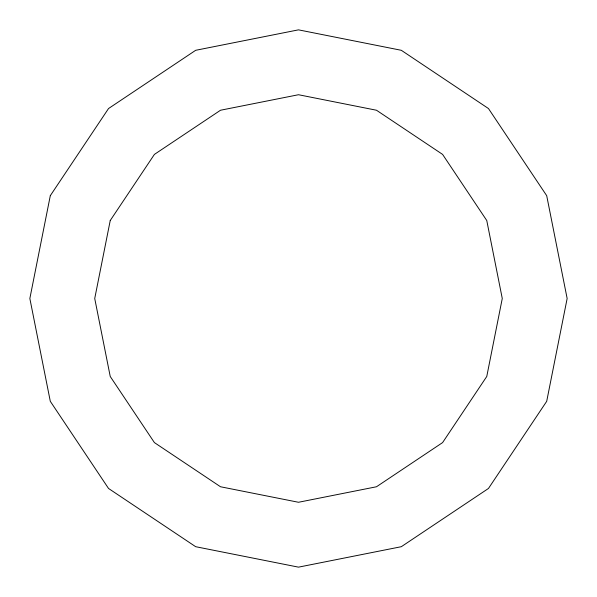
<?xml version="1.0" encoding="UTF-8"?>
<svg xmlns="http://www.w3.org/2000/svg" width="597" height="597" viewBox="0 0 597 597"><rect width="100%" height="100%" fill="white"/><g stroke="black" fill="none" stroke-linecap="round" stroke-linejoin="round"><path stroke-width="0.9" d="M50.297 195.689L29.85 298.5L50.297 401.311L108.535 488.465L195.689 546.703L298.5 567.15L401.311 546.703L488.465 488.465L546.703 401.311L567.15 298.5L546.703 195.689L488.465 108.535L401.311 50.297L298.5 29.85L195.689 50.297L108.535 108.535L50.297 195.689M110.236 220.517L94.729 298.5L110.236 376.483L154.407 442.593L220.517 486.764L298.5 502.271L376.483 486.764L442.593 442.593L486.764 376.483L502.271 298.5L486.764 220.517L442.593 154.407L376.483 110.236L298.5 94.729L220.517 110.236L154.407 154.407L110.236 220.517"/></g></svg>
